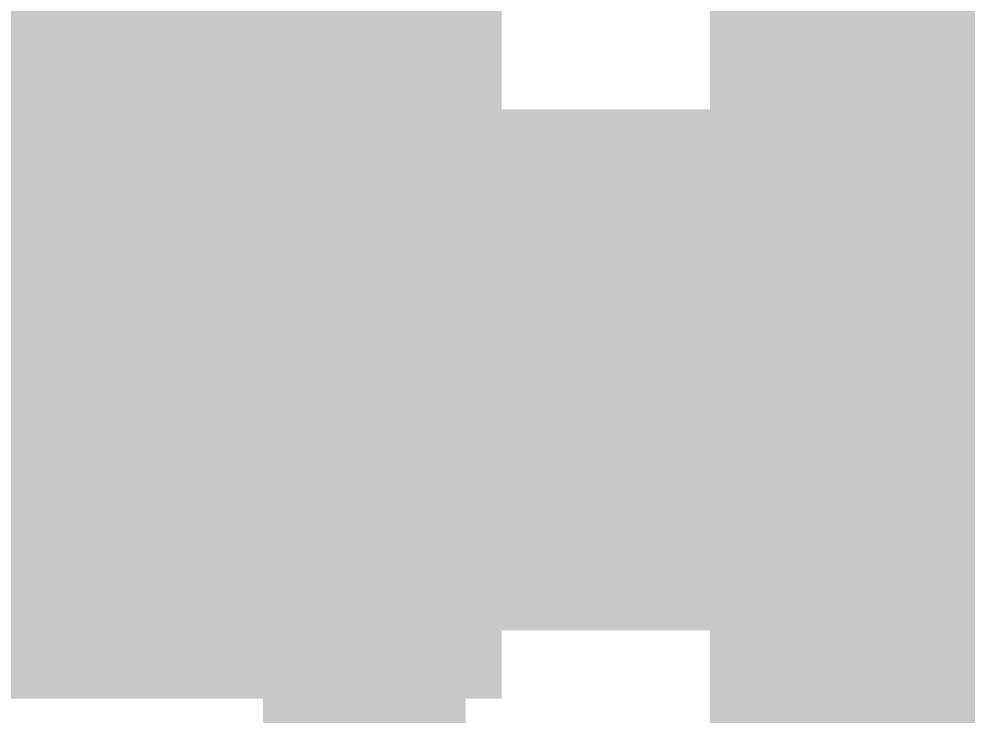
# Model space of a CAD drawing. Header units: inches. Extents: x 0.91 to 3.83, y 2.6 to 3.83.
# Drawn here: x 2.23032 to 2.24851, y 3.29987 to 3.31322 of the extents above; entities that cross this region are included whole.
import ezdxf

# ---------------------------------------------------------------- set-up
doc = ezdxf.new("R2010")
doc.units = ezdxf.units.IN
doc.header["$MEASUREMENT"] = 0
for name, color, linetype in [('Bottom Layer', 5, 'Continuous'), ('Bottom Overlay', 54, 'Continuous'), ('Top Layer', 1, 'Continuous'), ('Top Paste', 8, 'Continuous'), ('Top Solder', 216, 'Continuous')]:
    doc.layers.add(name, color=color, linetype=linetype)
doc.styles.add('Arial', font='', dxfattribs={"height": 0.2})
doc.styles.get('Arial').set_extended_font_data('Arial')

# ---------------------------------------------------------------- blocks, each defined once
blk = doc.blocks.new('SOT_23_353')
at = {"layer": 'Top Layer'}
blk.add_hatch(color=1, dxfattribs=at).paths.add_polyline_path([(-0.049213, -0.025591), (-0.025591, -0.025591), (-0.025591, -0.05315), (-0.049213, -0.05315)])
at = {"layer": 'Top Paste'}
blk.add_hatch(color=8, dxfattribs=at).paths.add_polyline_path([(-0.049213, -0.025591), (-0.025591, -0.025591), (-0.025591, -0.05315), (-0.049213, -0.05315)])
at = {"layer": 'Top Solder'}
blk.add_hatch(color=216, dxfattribs=at).paths.add_polyline_path([(-0.050213, -0.024591), (-0.024591, -0.024591), (-0.024591, -0.05415), (-0.050213, -0.05415)])

msp = doc.modelspace()

# ---------------------------------------------------------------- hatches: boundary and pattern name
at = {"layer": 'Top Layer'}
msp.add_hatch(color=1, dxfattribs=at).paths.add_polyline_path([(2.147717, 3.364527), (2.147717, 3.295472), (2.191181, 3.295472), (2.191181, 3.302), (2.1913, 3.302049), (2.192038, 3.302245), (2.193095, 3.302419), (2.194443, 3.302536), (2.196202, 3.302582), (2.196683, 3.302796), (2.20052, 3.302796), (2.201001, 3.302582), (2.202733, 3.302537), (2.20406, 3.30242), (2.205093, 3.302247), (2.205808, 3.302055), (2.206007, 3.301973), (2.206024, 3.301943), (2.206024, 3.296181), (2.243583, 3.296181), (2.243583, 3.315854), (2.24722, 3.317361), (2.268013, 3.296568), (2.268013, 3.261193), (2.268789, 3.257291), (2.270999, 3.253983), (2.311221, 3.213761), (2.311221, 3.195945), (2.272953, 3.195945), (2.272953, 3.15067), (2.272757, 3.149685), (2.272757, 3.132298), (2.272661, 3.132075), (2.272541, 3.122075), (2.272554, 3.122042), (2.272541, 3.12201), (2.272555, 3.121975), (2.24936, 3.098779), (2.249085, 3.098779), (2.248603, 3.098993), (2.246844, 3.099039), (2.245496, 3.099156), (2.244439, 3.09933), (2.243702, 3.099526), (2.243583, 3.099575), (2.243583, 3.105394), (2.206024, 3.105394), (2.206024, 3.092889), (2.202087, 3.091258), (2.193334, 3.100011), (2.191883, 3.100981), (2.188429, 3.104435), (2.187665, 3.105578), (2.187183, 3.1059), (2.187183, 3.110635), (2.187665, 3.110958), (2.189858, 3.114239), (2.190628, 3.11811), (2.189858, 3.121981), (2.187665, 3.125263), (2.187183, 3.125585), (2.187183, 3.13032), (2.187665, 3.130643), (2.189858, 3.133924), (2.190628, 3.137795), (2.189858, 3.141666), (2.187665, 3.144948), (2.187183, 3.14527), (2.187183, 3.150005), (2.187665, 3.150328), (2.189858, 3.153609), (2.190628, 3.15748), (2.189858, 3.161351), (2.187665, 3.164633), (2.187183, 3.164955), (2.187183, 3.169691), (2.187665, 3.170013), (2.189858, 3.173294), (2.190628, 3.177166), (2.189858, 3.181037), (2.187665, 3.184318), (2.184383, 3.186511), (2.180512, 3.187281), (2.150984, 3.187281), (2.147113, 3.186511), (2.144508, 3.187029), (2.143957, 3.187854), (2.143132, 3.188406), (2.142613, 3.191011), (2.143383, 3.194882), (2.143383, 3.22441), (2.143227, 3.225198), (2.146417, 3.229135), (2.163521, 3.229135), (2.16399, 3.228922), (2.165114, 3.228884), (2.166007, 3.228791), (2.166848, 3.22864), (2.167649, 3.228433), (2.168416, 3.22817), (2.169155, 3.22785), (2.169875, 3.227468), (2.170579, 3.227023), (2.171275, 3.226506), (2.172105, 3.22579), (2.172817, 3.225554), (2.177673, 3.22231), (2.185, 3.220853), (2.192327, 3.22231), (2.198539, 3.226461), (2.202087, 3.23177), (2.206024, 3.230788), (2.206024, 3.221378), (2.213811, 3.221378), (2.213859, 3.221259), (2.214056, 3.220521), (2.21423, 3.219464), (2.214347, 3.218116), (2.214393, 3.216357), (2.214607, 3.215876), (2.214607, 3.201448), (2.214393, 3.200967), (2.214348, 3.199235), (2.21423, 3.197908), (2.214058, 3.196875), (2.213866, 3.19616), (2.213784, 3.195962), (2.213754, 3.195945), (2.204055, 3.195945), (2.204055, 3.12689), (2.24752, 3.12689), (2.24752, 3.195945), (2.235853, 3.195945), (2.235822, 3.195962), (2.235741, 3.19616), (2.235548, 3.196875), (2.235376, 3.197908), (2.235259, 3.199235), (2.235213, 3.200967), (2.234999, 3.201448), (2.234999, 3.215876), (2.235213, 3.216357), (2.235259, 3.218116), (2.235377, 3.219465), (2.235551, 3.220521), (2.235747, 3.221258), (2.235795, 3.221378), (2.243583, 3.221378), (2.243583, 3.255), (2.226499, 3.255), (2.22613, 3.255226), (2.225697, 3.255122), (2.225286, 3.255292), (2.224581, 3.255), (2.221931, 3.255), (2.221391, 3.255309), (2.220171, 3.256157), (2.216825, 3.258988), (2.214903, 3.260845), (2.2144, 3.261042), (2.200521, 3.274922), (2.197213, 3.277132), (2.193312, 3.277908), (2.127447, 3.277908), (2.126981, 3.278121), (2.125857, 3.27816), (2.124986, 3.278255), (2.124171, 3.278409), (2.123407, 3.278617), (2.122681, 3.278882), (2.121989, 3.279201), (2.12132, 3.279582), (2.120666, 3.280029), (2.120024, 3.280549), (2.119244, 3.281288), (2.119064, 3.281356), (2.11301, 3.285402), (2.105682, 3.28686), (2.098355, 3.285402), (2.092143, 3.281252), (2.091468, 3.280241), (2.087531, 3.280241), (2.08653, 3.28174), (2.080318, 3.28589), (2.07299, 3.287348), (2.065663, 3.28589), (2.061501, 3.28311), (2.056859, 3.284408), (2.056656, 3.284877), (2.056426, 3.286557), (2.056489, 3.286693), (2.05687, 3.287362), (2.057317, 3.288016), (2.057837, 3.288658), (2.058576, 3.289439), (2.058644, 3.289618), (2.06269, 3.295673), (2.064147, 3.303), (2.06269, 3.310327), (2.06114, 3.312647), (2.063245, 3.316584), (2.073317, 3.316584), (2.073798, 3.316369), (2.075557, 3.316324), (2.076905, 3.316206), (2.077962, 3.316032), (2.078699, 3.315836), (2.078819, 3.315788), (2.078819, 3.295472), (2.122283, 3.295472), (2.122283, 3.364527), (2.125469, 3.366343), (2.144531, 3.366343)])

# ---------------------------------------------------------------- linework, layer by layer
at = {"layer": 'Bottom Layer'}
msp.add_lwpolyline([(2.089619, 3.306492, 0.01, 0.01, 0), (2.334492, 3.306492, 0.01, 0.01, 0)], format="xyseb", dxfattribs=at)

# ---------------------------------------------------------------- block references
at = {"rotation": 270}
msp.add_blockref('SOT_23_353', (2.264173, 3.275591), dxfattribs=at)

# ---------------------------------------------------------------- texts
at = {"layer": 'Bottom Overlay', "style": 'Arial', "text_generation_flag": 2}
msp.add_text('DTR', height=0.03, rotation=360, dxfattribs=at).set_placement((2.28, 3.29))

doc.saveas('drawing.dxf')
